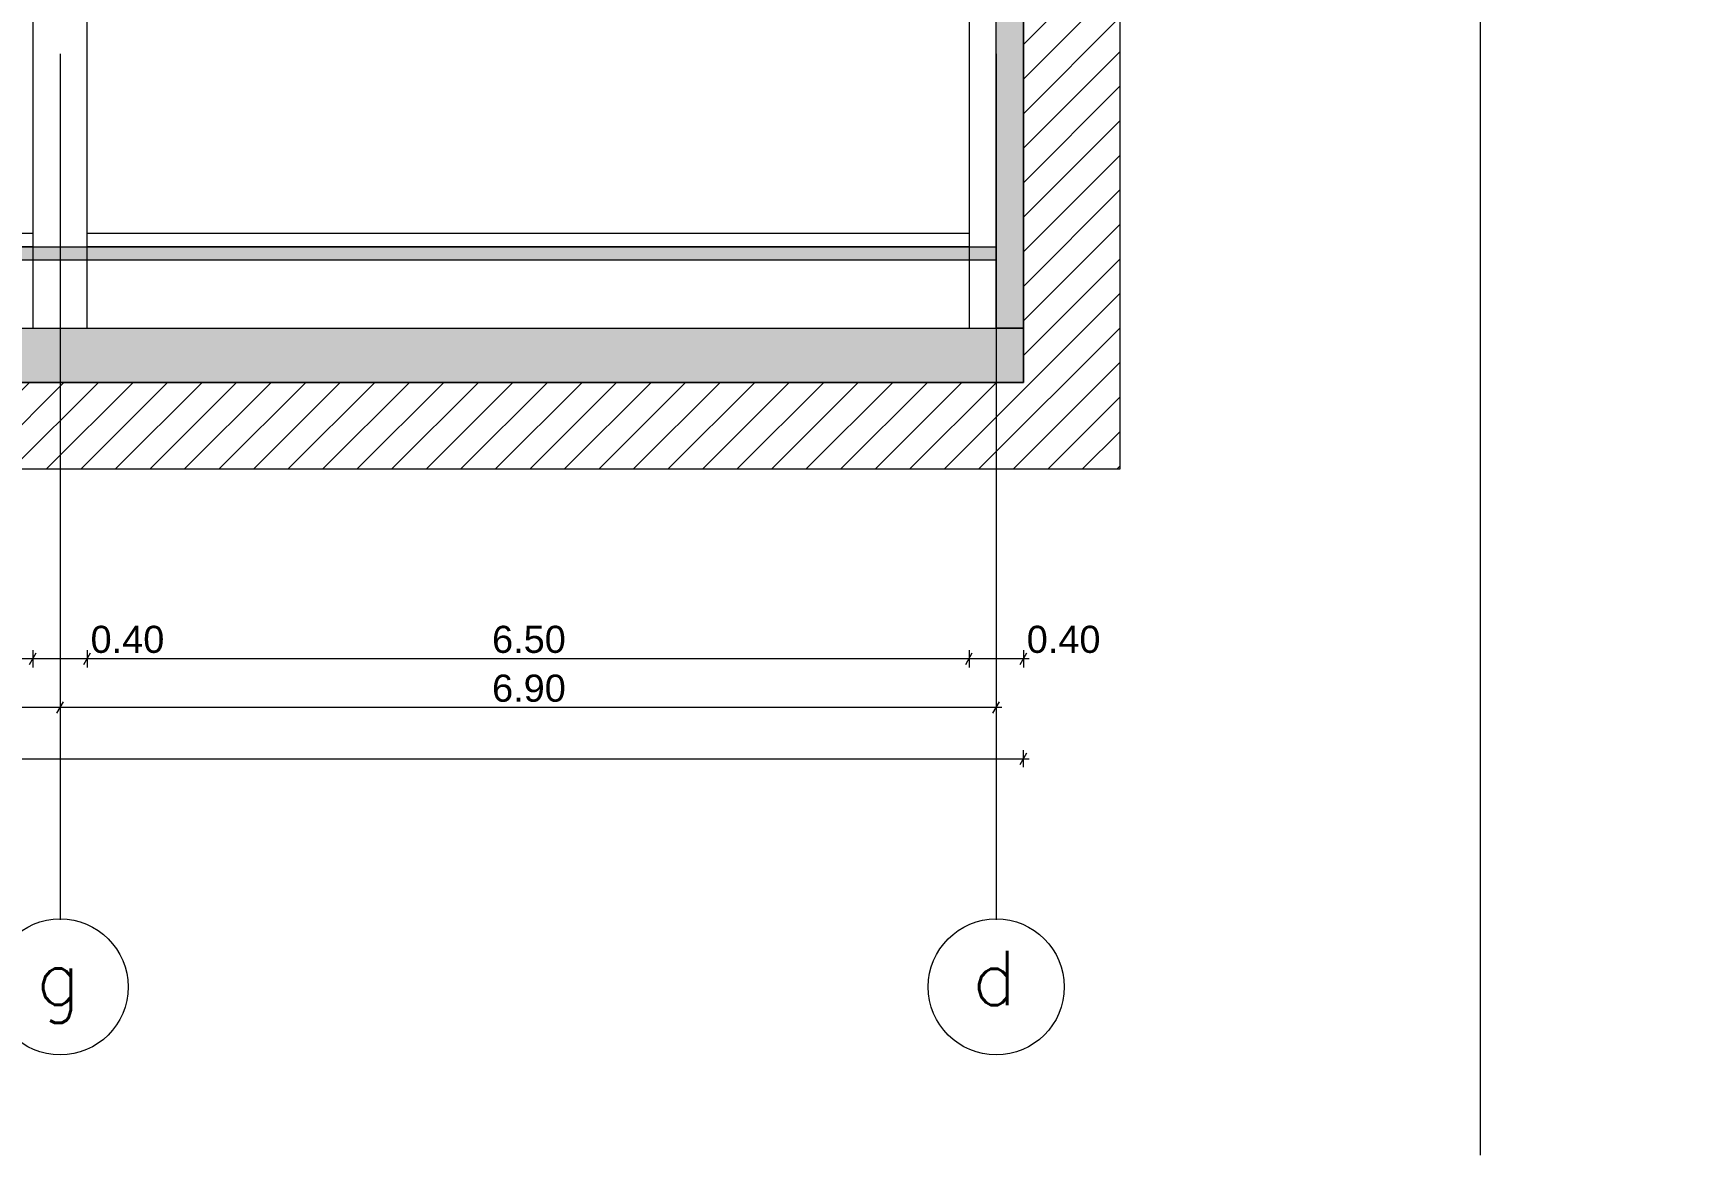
# Model space of a CAD drawing. Header units: millimetres. Extents: x 475616349 to 476941521, y 4620115302 to 4621446928.
# Drawn here: x 476618426 to 476630581, y 4620560526 to 4620568796 of the extents above; entities that cross this region are included whole.
import ezdxf

# ---------------------------------------------------------------- set-up
doc = ezdxf.new("R2010")
doc.units = ezdxf.units.MM
doc.header["$MEASUREMENT"] = 0
for name, color, linetype, lineweight in [('0_0 Architecture_Pen_No__7', 7, 'Continuous', 0), ('0_0 Architecture_Pen_No__8', 8, 'Continuous', 0), ('2D Drafting - General_Pen_No__250_Pen_No__7', 7, 'Continuous', 0), ('2D Drafting - General_Pen_No__250_Pen_No__7_Pen_No__154', 154, 'Continuous', 0), ('2D Drafting - General_Pen_No__250_Pen_No__7_Pen_No__7', 7, 'Continuous', 0), ('a-iataki_Pen_No__5_Pen_No__5_Pen_No__142', 142, 'Continuous', 0), ('gegmebi_Pen_No__7_Pen_No__250', 7, 'Continuous', 0), ('kar-panjara_Pen_No__7_Pen_No__250', 7, 'Continuous', 0), ('New_2D Drafting - General_Pen_No__7_Pen_No__250', 7, 'Continuous', 0), ('New_2D Drafting - General_Pen_No__7_Pen_No__7', 7, 'Continuous', 0), ('New_Structural - Bearing_Pen_No__1', 1, 'Continuous', 0), ('zoma_Pen_No__142', 142, 'Continuous', 0), ('zoma_Pen_No__5_Pen_No__5_Pen_No__142', 142, 'Continuous', 0)]:
    doc.layers.add(name, color=color, linetype=linetype, lineweight=lineweight)
doc.layers.add('zoma', color=7, linetype='Continuous')
doc.styles.add('GENERATED_STYLE_2', font='arial.ttf')
doc.dimstyles.new('GENERATED_STYLE__1', dxfattribs={"dimtxt": 200, "dimasz": 64.421331, "dimexe": 0.18, "dimexo": 3, "dimgap": 0.09, "dimtad": 1, "dimtih": 1, "dimtoh": 1, "dimlfac": 0.001, "dimzin": 0, "dimdsep": 46, "dimtxsty": 'GENERATED_STYLE_2', "dimblk": 'ARROWHEAD_2', "dimblk1": 'ARROWHEAD_2', "dimblk2": 'ARROWHEAD_2', "dimcen": 0.09, "dimclrd": 142, "dimclre": 142, "dimclrt": 142, "dimadec": 0, "dimazin": 0, "dimtfac": 1, "dimtdec": 4, "dimtmove": 0, "dimatfit": 3, "dimfxl": 1, "dimtolj": 1, "dimtzin": 0, "dimarcsym": 0})

# ---------------------------------------------------------------- blocks, each defined once
blk = doc.blocks.new('*D1797', base_point=(476577134, 4620325126))
at = {"layer": 'zoma_Pen_No__142', "color": 142, "linetype": 'Continuous', "lineweight": 0, "transparency": 16777216}
for p, q in [((476618602, 4620563782), (476618651, 4620563867)), ((476618626, 4620563888), (476618626, 4620563761)), ((476625526, 4620563824), (476618626, 4620563824)), ((476625502, 4620563782), (476625551, 4620563867)), ((476625526, 4620563888), (476625526, 4620563761)), ((476625568, 4620563824), (476625526, 4620563824))]:
    blk.add_line(p, q, dxfattribs=at)
at = {"layer": 'zoma_Pen_No__142', "color": 142, "lineweight": 0, "transparency": 16777216, "insert": (476621810, 4620563864), "char_height": 200, "attachment_point": 7, "style": 'GENERATED_STYLE_2'}
blk.add_mtext('\\A1;{\\pql;\\fArial CYR|b0|i0|c204|p34;6.90}', dxfattribs=at)
blk = doc.blocks.new('ARROWHEAD_2')
at = {"color": 0, "linetype": 'Continuous', "lineweight": 0}
for p, q in [((0, 0), (-1, 0)), ((-0.38, -0.66), (0.38, 0.66))]:
    blk.add_line(p, q, dxfattribs=at)
blk = doc.blocks.new('*D1798', base_point=(476577134, 4620325126))
at = {"layer": 'zoma_Pen_No__142', "color": 142, "linetype": 'Continuous', "lineweight": 0, "transparency": 16777216}
for p, q in [((476615102, 4620563782), (476615151, 4620563867)), ((476615127, 4620563888), (476615127, 4620563761)), ((476618626, 4620563824), (476615127, 4620563824)), ((476618602, 4620563782), (476618651, 4620563867)), ((476618626, 4620563888), (476618626, 4620563761))]:
    blk.add_line(p, q, dxfattribs=at)
at = {"layer": 'zoma_Pen_No__142', "color": 142, "lineweight": 0, "transparency": 16777216, "insert": (476616610, 4620563864), "char_height": 200, "attachment_point": 7, "style": 'GENERATED_STYLE_2'}
blk.add_mtext('\\A1;{\\pql;\\fArial CYR|b0|i0|c204|p34;3.50}', dxfattribs=at)
blk = doc.blocks.new('*D1800', base_point=(476577134, 4620325126))
at = {"layer": 'zoma_Pen_No__142', "color": 142, "linetype": 'Continuous', "lineweight": 0, "transparency": 16777216}
for p, q in [((476625301, 4620564142), (476625350, 4620564226)), ((476625326, 4620564248), (476625326, 4620564120)), ((476625702, 4620564142), (476625751, 4620564226)), ((476625726, 4620564248), (476625726, 4620564120)), ((476625726, 4620564184), (476625326, 4620564184)), ((476625768, 4620564184), (476625726, 4620564184))]:
    blk.add_line(p, q, dxfattribs=at)
at = {"layer": 'zoma_Pen_No__142', "color": 142, "lineweight": 0, "transparency": 16777216, "insert": (476625751, 4620564224), "char_height": 200, "attachment_point": 7, "style": 'GENERATED_STYLE_2'}
blk.add_mtext('\\A1;{\\pql;\\fArial CYR|b0|i0|c204|p34;0.40}', dxfattribs=at)
blk = doc.blocks.new('*D1801', base_point=(476577134, 4620325126))
at = {"layer": 'zoma_Pen_No__142', "color": 142, "linetype": 'Continuous', "lineweight": 0, "transparency": 16777216}
for p, q in [((476618802, 4620564142), (476618851, 4620564226)), ((476618826, 4620564248), (476618826, 4620564120)), ((476625301, 4620564142), (476625350, 4620564226)), ((476625326, 4620564248), (476625326, 4620564120)), ((476625326, 4620564184), (476618826, 4620564184))]:
    blk.add_line(p, q, dxfattribs=at)
at = {"layer": 'zoma_Pen_No__142', "color": 142, "lineweight": 0, "transparency": 16777216, "char_height": 200, "attachment_point": 7, "style": 'GENERATED_STYLE_2'}
for s, insert in [('\\A1;{\\pql;\\fArial CYR|b0|i0|c204|p34;0.40}', (476618851, 4620564224)), ('\\A1;{\\pql;\\fArial CYR|b0|i0|c204|p34;6.50}', (476621810, 4620564224))]:
    blk.add_mtext(s, dxfattribs=dict(at, insert=insert))
blk = doc.blocks.new('*D1802', base_point=(476577134, 4620325126))
at = {"layer": 'zoma_Pen_No__142', "color": 142, "linetype": 'Continuous', "lineweight": 0, "transparency": 16777216}
for p, q in [((476618401, 4620564142), (476618450, 4620564226)), ((476618426, 4620564248), (476618426, 4620564120)), ((476618802, 4620564142), (476618851, 4620564226)), ((476618826, 4620564248), (476618826, 4620564120)), ((476618826, 4620564184), (476618426, 4620564184))]:
    blk.add_line(p, q, dxfattribs=at)
blk = doc.blocks.new('*D1803', base_point=(476577134, 4620325126))
at = {"layer": 'zoma_Pen_No__142', "color": 142, "linetype": 'Continuous', "lineweight": 0, "transparency": 16777216}
for p, q in [((476615302, 4620564142), (476615351, 4620564226)), ((476615326, 4620564248), (476615326, 4620564120)), ((476618401, 4620564142), (476618450, 4620564226)), ((476618426, 4620564248), (476618426, 4620564120)), ((476618426, 4620564184), (476615326, 4620564184))]:
    blk.add_line(p, q, dxfattribs=at)
at = {"layer": 'zoma_Pen_No__142', "color": 142, "lineweight": 0, "transparency": 16777216, "char_height": 200, "attachment_point": 7, "style": 'GENERATED_STYLE_2'}
for s, insert in [('\\A1;{\\pql;\\fArial CYR|b0|i0|c204|p34;0.40}', (476615351, 4620564224)), ('\\A1;{\\pql;\\fArial CYR|b0|i0|c204|p34;3.10}', (476616610, 4620564224))]:
    blk.add_mtext(s, dxfattribs=dict(at, insert=insert))
blk = doc.blocks.new('*D1807', base_point=(476577134, 4620325126))
at = {"layer": 'zoma_Pen_No__142', "color": 142, "linetype": 'Continuous', "lineweight": 0, "transparency": 16777216}
for p, q in [((476608051, 4620563490), (476608002, 4620563405)), ((476608026, 4620563384), (476608026, 4620563511)), ((476625702, 4620563405), (476625751, 4620563490)), ((476625726, 4620563384), (476625726, 4620563511)), ((476607985, 4620563447), (476608026, 4620563447)), ((476608026, 4620563447), (476625726, 4620563447)), ((476625726, 4620563447), (476625768, 4620563447))]:
    blk.add_line(p, q, dxfattribs=at)
at = {"layer": 'zoma_Pen_No__142', "color": 142, "lineweight": 0, "transparency": 16777216, "insert": (476616534, 4620563487), "char_height": 200, "attachment_point": 7, "style": 'GENERATED_STYLE_2'}
blk.add_mtext('\\A1;{\\pql;\\fArial CYR|b0|i0|c204|p34;17.70}', dxfattribs=at)

msp = doc.modelspace()

# ---------------------------------------------------------------- hatches: boundary and pattern name
at = {"layer": '0_0 Architecture_Pen_No__8', "linetype": 'Continuous', "lineweight": 0, "true_color": 0x404040}
msp.add_hatch(color=250, dxfattribs=at).paths.add_polyline_path([(476625726.444, 4620566620.299), (476625726.444, 4620566220.299), (476608026.444, 4620566220.299), (476608026.444, 4620566620.299)])
at = {"layer": '2D Drafting - General_Pen_No__250_Pen_No__7', "linetype": 'Continuous', "lineweight": 0}
msp.add_hatch(color=7, dxfattribs=at).paths.add_polyline_path([(476608926.344, 4620567220.299), (476625526.444, 4620567220.299), (476625526.444, 4620567120.299), (476608926.344, 4620567120.299)])
at = {"layer": '2D Drafting - General_Pen_No__250_Pen_No__7_Pen_No__154', "linetype": 'Continuous', "lineweight": 0}
msp.add_hatch(color=154, dxfattribs=at).paths.add_polyline_path([(476625726.444, 4620566620.299), (476625526.444, 4620566620.299), (476625526.444, 4620569170.439), (476625726.444, 4620569170.439)])
at = {"layer": 'New_2D Drafting - General_Pen_No__7_Pen_No__7', "linetype": 'Continuous', "lineweight": 0}
h = msp.add_hatch(dxfattribs=at)
h.set_pattern_fill('MASONRY_BLOCK', style=0, pattern_type=2)
h.set_pattern_definition([(45, (476577134.07, 4620325125.74), (-127.27922, 127.27922), [])])
h.paths.add_polyline_path([(476602489.223, 4620566730.532), (476602489.223, 4620567470.439), (476608026.444, 4620567470.439), (476608026.444, 4620566220.299), (476625726.444, 4620566220.299), (476625726.444, 4620569490.432), (476625726.444, 4620569769.521), (476630580.823, 4620569769.521), (476630580.823, 4620569029.715), (476626437.461, 4620569029.715), (476626437.461, 4620565641.382), (476626437.461, 4620565579.86), (476607386.029, 4620565579.86), (476607386.029, 4620566730.532)])

# ---------------------------------------------------------------- linework, layer by layer
at = {"layer": '0_0 Architecture_Pen_No__7', "color": 7, "linetype": 'Continuous', "lineweight": 0, "flags": 128}
msp.add_lwpolyline([(476625726.444, 4620566620.299), (476625726.444, 4620566220.299), (476608026.444, 4620566220.299), (476608026.444, 4620566620.299)], close=True, dxfattribs=at)
at = {"layer": '2D Drafting - General_Pen_No__250_Pen_No__7', "color": 7, "linetype": 'Continuous', "lineweight": 0, "flags": 128}
msp.add_lwpolyline([(476608926.344, 4620567220.299), (476625526.444, 4620567220.299), (476625526.444, 4620567120.299), (476608926.344, 4620567120.299)], close=True, dxfattribs=at)
at = {"layer": '2D Drafting - General_Pen_No__250_Pen_No__7_Pen_No__7', "color": 7, "linetype": 'Continuous', "lineweight": 0, "flags": 128}
msp.add_lwpolyline([(476625726.444, 4620566620.299), (476625526.444, 4620566620.299), (476625526.444, 4620569170.439), (476625726.444, 4620569170.439)], close=True, dxfattribs=at)
at = {"layer": 'gegmebi_Pen_No__7_Pen_No__250', "color": 7, "linetype": 'Continuous', "lineweight": 0, "flags": 128}
for points in [[(476618426.444, 4620567220.299), (476609126.594, 4620567220.299), (476609126.594, 4620567320.299), (476618426.444, 4620567320.299)], [(476625326.444, 4620567220.299), (476618826.794, 4620567220.299), (476618826.794, 4620567320.431), (476625326.444, 4620567320.431)]]:
    msp.add_lwpolyline(points, close=True, dxfattribs=at)
at = {"layer": 'kar-panjara_Pen_No__7_Pen_No__250', "color": 7, "linetype": 'Continuous', "lineweight": 0, "flags": 128}
for points in [[(476618426.444, 4620569590.432), (476618426.444, 4620566620.299), (476618826.794, 4620566620.299), (476618826.794, 4620569590.432)], [(476625326.444, 4620569170.439), (476625326.444, 4620566620.299), (476625726.444, 4620566620.299), (476625726.444, 4620569170.439)]]:
    msp.add_lwpolyline(points, close=True, dxfattribs=at)
at = {"layer": 'New_2D Drafting - General_Pen_No__7_Pen_No__250', "color": 7, "linetype": 'Continuous', "lineweight": 0, "flags": 128}
msp.add_lwpolyline([(476602489.223, 4620566730.532), (476602489.223, 4620567470.439), (476608026.444, 4620567470.439), (476608026.444, 4620566220.299), (476625726.444, 4620566220.299), (476625726.444, 4620569490.432), (476625726.444, 4620569769.521), (476630580.823, 4620569769.521), (476630580.823, 4620569029.715), (476626437.461, 4620569029.715), (476626437.461, 4620565641.382), (476626437.461, 4620565579.86), (476607386.029, 4620565579.86), (476607386.029, 4620566730.532)], close=True, dxfattribs=at)
at = {"layer": 'New_Structural - Bearing_Pen_No__1', "color": 1, "linetype": 'Continuous', "lineweight": 0}
msp.add_line((476629093.44, 4620587257.227), (476629093.44, 4620560525.901), dxfattribs=at)
at = {"layer": 'zoma_Pen_No__5_Pen_No__5_Pen_No__142', "color": 142, "linetype": 'Continuous', "lineweight": 0}
for p, q in [((476618626.344, 4620568641.64), (476618626.344, 4620562258.65)), ((476625526.344, 4620568641.64), (476625526.344, 4620562258.65))]:
    msp.add_line(p, q, dxfattribs=at)
for centre in [(476618626.344, 4620561764.817), (476625526.344, 4620561764.817)]:
    msp.add_circle(centre, 501.115, dxfattribs=at)

# ---------------------------------------------------------------- texts
at = {"layer": 'a-iataki_Pen_No__5_Pen_No__5_Pen_No__142', "color": 142, "linetype": 'Continuous', "lineweight": 0, "char_height": 400, "attachment_point": 3}
for s, insert in [('\\A1;{\\pqr;\\Ftxt.shx;d}', (476625675.083, 4620562031.577)), ('\\A1;{\\pqr;\\Ftxt.shx;g}', (476618775.083, 4620562032.777))]:
    msp.add_mtext(s, dxfattribs=dict(at, insert=insert))

# ---------------------------------------------------------------- dimensions: what is measured, and where the dimension line sits
at = {"layer": 'zoma', "color": 142, "linetype": 'Continuous', "lineweight": 0}
dim = msp.add_linear_dim(base=(476625726.326, 4620563447.474), p1=(476608026.17, 4620567337.57), p2=(476625726.326, 4620567337.514), dimstyle='GENERATED_STYLE__1', dxfattribs=at)
dim.commit()
dim.dimension.update_dxf_attribs({"geometry": '*D1807', "text_midpoint": (476616870.306, 4620563587.474), "dimtype": 160})
for base, p1, p2, picture, middle in [((476615326.344, 4620564183.986), (476618425.903, 4620566687.57), (476615326.344, 4620564183.986), '*D1803', (476616869.831, 4620564323.986)), ((476618425.903, 4620564183.986), (476618826.253, 4620566687.57), (476618425.903, 4620566687.57), '*D1802', (476619110.515, 4620564323.986)), ((476618826.253, 4620564183.986), (476625325.79, 4620564183.986), (476618826.253, 4620566687.57), '*D1801', (476622069.728, 4620564323.986)), ((476625325.79, 4620564183.986), (476625726.14, 4620564183.986), (476625325.79, 4620564183.986), '*D1800', (476626010.402, 4620564323.986)), ((476615126.521, 4620563824.28), (476618626.344, 4620562586.923), (476615126.521, 4620563824.28), '*D1798', (476616870.14, 4620563964.28)), ((476618626.344, 4620563824.28), (476625526.344, 4620563824.28), (476618626.344, 4620562586.923), '*D1797', (476622070.051, 4620563964.28))]:
    dim = msp.add_linear_dim(base=base, p1=p1, p2=p2, angle=180, dimstyle='GENERATED_STYLE__1', dxfattribs=at)
    dim.commit()
    dim.dimension.update_dxf_attribs({"geometry": picture, "text_midpoint": middle, "dimtype": 160})

doc.saveas('drawing.dxf')
